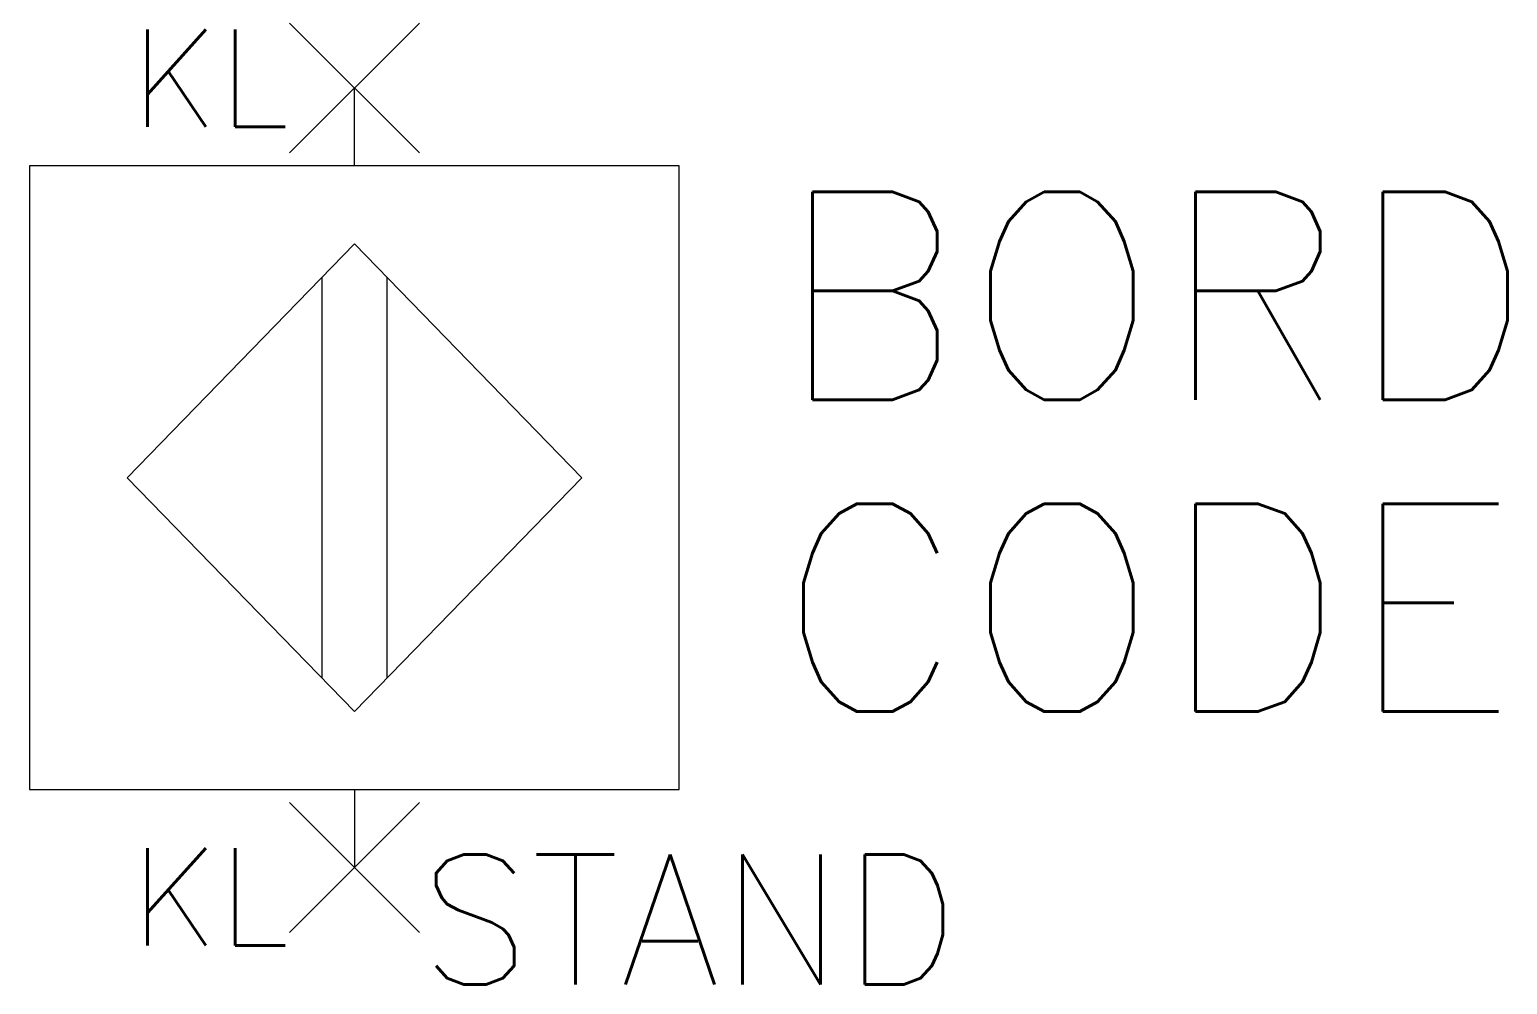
# Model space of a CAD drawing. Extents: x 10 to 32.7, y 4.2 to 18.9.
import ezdxf
from ezdxf.enums import TextEntityAlignment as Align

# ---------------------------------------------------------------- set-up
doc = ezdxf.new("R2010")
doc.units = 0
doc.header["$LTSCALE"] = 6
doc.header["$PDMODE"] = 3
for name, color, linetype in [('1', 8, 'CONTINUOUS'), ('3', 30, 'CONTINUOUS'), ('C', 7, 'CONTINUOUS')]:
    doc.layers.add(name, color=color, linetype=linetype)
doc.styles.get("Standard").update_dxf_attribs({"font": 'simplex', "width": 0.85})

msp = doc.modelspace()

# ---------------------------------------------------------------- linework, layer by layer
at = {"layer": '1', "color": 0}
for p, q in [((15, 16.8), (15, 18)), ((15, 15.6), (11.5, 12)), ((18.5, 12), (15, 15.6)), ((14.5, 15.086), (14.5, 8.914)), ((15.5, 15.086), (15.5, 8.914)), ((11.5, 12), (15, 8.4)), ((15, 8.4), (18.5, 12)), ((15, 7.2), (15, 6))]:
    msp.add_line(p, q, dxfattribs=at)
at = {"layer": '3', "color": 0}
msp.add_lwpolyline([(10, 16.8), (10, 7.2), (20, 7.2), (20, 16.8)], close=True, dxfattribs=at)
at = {"layer": 'C', "color": 0}
for p in [(15, 18), (15, 6)]:
    msp.add_point(p, dxfattribs=at)

# ---------------------------------------------------------------- texts
at = {"layer": '1', "color": 0}
for p in [(14, 17.4), (14, 4.8)]:
    msp.add_attdef('KL', text='', height=1.5, dxfattribs=at).set_placement(p, align=Align.RIGHT)
msp.add_attdef('STAND', (16, 4.2), 'NO', height=2, dxfattribs=at)
at = {"layer": '3', "color": 0}
for tag, p, s in [('BORD', (21.5, 13.2), ''), ('CODE', (21.5, 8.4), 'S')]:
    msp.add_attdef(tag, p, s, height=3.2, dxfattribs=at)

doc.saveas('drawing.dxf')
